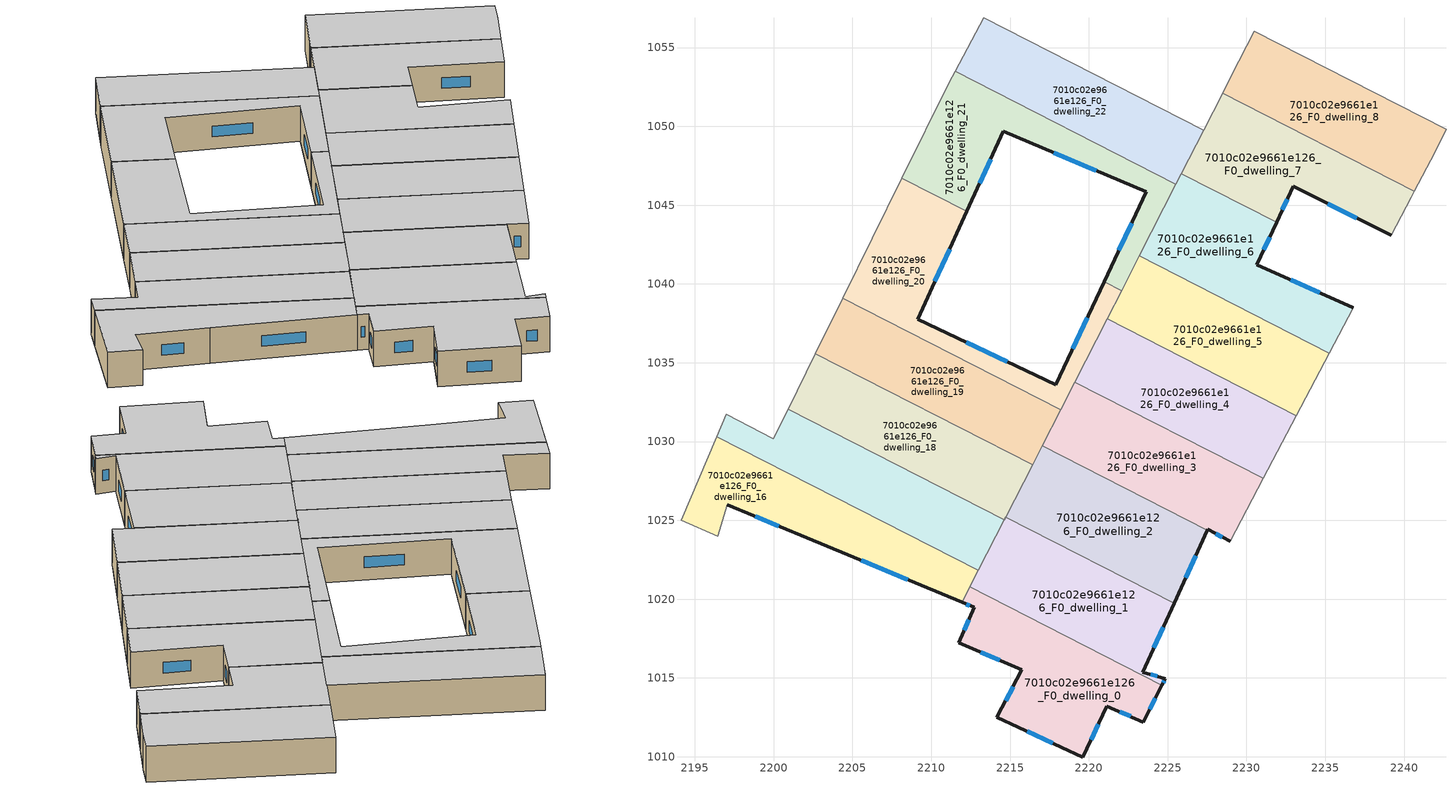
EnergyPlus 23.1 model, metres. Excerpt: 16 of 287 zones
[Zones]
7010c02e9661e126_F0_dwelling_0
 floor ground (EU_floor_Construction): 2224.64,1014.54 2223.46,1012.21 2221.14,1013.21 2219.62,1009.96 2214.18,1012.5 2215.76,1015.51 2211.73,1017.24 2212.72,1019.47 2211.96,1019.79 2212.46,1020.77 z0
 wall outside (EU_wall_Construction): 2211.96,1019.79 2212.72,1019.47 2211.73,1017.24 2215.76,1015.51 2214.18,1012.5 2219.62,1009.96 2221.14,1013.21 2223.46,1012.21 2224.64,1014.54 z0:3
 wall to 7010c02e9661e126_F0_dwelling_1 (EU_wall_Construction): 2224.64,1014.54 2212.46,1020.77 z0:3
 wall to 7010c02e9661e126_F0_dwelling_16 (EU_wall_Construction): 2212.46,1020.77 2211.96,1019.79 z0:3
 window (EU_Window_Construction): 2216.09,1011.6 2217.71,1010.85 / 2215.2,1014.46 2214.73,1013.55 / 2213.14,1016.63 2214.35,1016.12 / 2212.38,1018.69 2212.08,1018.02 / 2212.23,1019.68 2212.46,1019.59 / 2223.88,1013.02 2224.23,1013.72 / 2221.95,1012.85 2222.65,1012.56 / 2220.15,1011.09 2220.61,1012.07 z1.05:1.95
 ceiling to 7010c02e9661e126_F1_dwelling_0 (EU_floor_Construction): 2223.46,1012.21 2224.64,1014.54 2212.46,1020.77 2211.96,1019.79 2212.72,1019.47 2211.73,1017.24 2215.76,1015.51 2214.18,1012.5 2219.62,1009.96 2221.14,1013.21 z3
7010c02e9661e126_F0_dwelling_1
 floor ground (EU_floor_Construction): 2225.41,1019.73 2223.43,1015.38 2224.84,1014.96 2224.64,1014.54 2212.46,1020.77 2214.72,1025.2 z0
 wall outside (EU_wall_Construction): 2224.64,1014.54 2224.84,1014.96 2223.43,1015.38 2225.41,1019.73 z0:3
 wall to 7010c02e9661e126_F0_dwelling_2 (EU_wall_Construction): 2225.41,1019.73 2214.72,1025.2 z0:3
 wall to 7010c02e9661e126_F0_dwelling_17 (EU_wall_Construction): 2214.64,1025.04 2212.99,1021.82 z0:3
 wall to 7010c02e9661e126_F0_dwelling_16 (EU_wall_Construction): 2212.99,1021.82 2212.46,1020.77 z0:3
 wall to 7010c02e9661e126_F0_dwelling_18 (EU_wall_Construction): 2214.72,1025.2 2214.64,1025.04 z0:3
 window (EU_Window_Construction): 2224.12,1016.9 2224.71,1018.2 / 2224.35,1015.1 2223.92,1015.23 / 2224.71,1014.69 2224.77,1014.81 z1.05:1.95
 ceiling to 7010c02e9661e126_F1_dwelling_1 (EU_floor_Construction): 2224.84,1014.96 2223.43,1015.38 2225.41,1019.73 2214.72,1025.2 2212.46,1020.77 2224.64,1014.54 z3
7010c02e9661e126_F0_dwelling_16
 floor ground (EU_floor_Construction): 2212.99,1021.82 2211.96,1019.79 2202.09,1023.89 2197.07,1026 2196.45,1024 2194.12,1025.01 2196.39,1030.32 z0
 wall outside (EU_wall_Construction): 2197.07,1026 2202.09,1023.89 2211.96,1019.79 z0:3
 wall adiabatic (EU_wall_Construction): 2196.39,1030.32 2194.12,1025.01 2196.45,1024 2197.07,1026 z0:3
 wall to 7010c02e9661e126_F0_dwelling_17 (EU_wall_Construction): 2212.99,1021.82 2196.39,1030.32 z0:3
 window (EU_Window_Construction): 2205.55,1022.46 2208.5,1021.23 / 2198.84,1025.26 2200.33,1024.63 z1.05:1.95
 ceiling to 7010c02e9661e126_F1_dwelling_16 (EU_floor_Construction): 2211.96,1019.79 2212.99,1021.82 2196.39,1030.32 2194.12,1025.01 2196.45,1024 2197.07,1026 2202.09,1023.89 z3
7010c02e9661e126_F0_dwelling_17
 floor ground (EU_floor_Construction): 2214.64,1025.04 2212.99,1021.82 2196.39,1030.32 2196.99,1031.75 2199.98,1030.17 2200.92,1032.06 z0
 wall adiabatic (EU_wall_Construction): 2200.92,1032.06 2199.98,1030.17 2196.99,1031.75 2196.39,1030.32 z0:3
 wall to 7010c02e9661e126_F0_dwelling_18 (EU_wall_Construction): 2214.64,1025.04 2200.92,1032.06 z0:3
 ceiling to 7010c02e9661e126_F1_dwelling_17 (EU_floor_Construction): 2212.99,1021.82 2214.64,1025.04 2200.92,1032.06 2199.98,1030.17 2196.99,1031.75 2196.39,1030.32 z3
7010c02e9661e126_F0_dwelling_18
 floor ground (EU_floor_Construction): 2216.43,1028.54 2214.64,1025.04 2200.92,1032.06 2202.66,1035.58 z0
 wall to 7010c02e9661e126_F0_dwelling_19 (EU_wall_Construction): 2216.43,1028.54 2202.66,1035.58 z0:3
 wall adiabatic (EU_wall_Construction): 2202.66,1035.58 2200.92,1032.06 z0:3
 wall to 7010c02e9661e126_F0_dwelling_2 (EU_wall_Construction): 2214.72,1025.2 2216.43,1028.54 z0:3
 ceiling to 7010c02e9661e126_F1_dwelling_18 (EU_floor_Construction): 2214.64,1025.04 2216.43,1028.54 2202.66,1035.58 2200.92,1032.06 z3
7010c02e9661e126_F0_dwelling_19
 floor ground (EU_floor_Construction): 2218.21,1032.02 2216.43,1028.54 2202.66,1035.58 2204.39,1039.09 z0
 wall to 7010c02e9661e126_F0_dwelling_20 (EU_wall_Construction): 2218.21,1032.02 2204.39,1039.09 z0:3
 wall adiabatic (EU_wall_Construction): 2204.39,1039.09 2202.66,1035.58 z0:3
 wall to 7010c02e9661e126_F0_dwelling_3 (EU_wall_Construction): 2217.05,1029.74 2218.21,1032.02 z0:3
 wall to 7010c02e9661e126_F0_dwelling_2 (EU_wall_Construction): 2216.43,1028.53 2217.05,1029.74 z0:3
 ceiling to 7010c02e9661e126_F1_dwelling_19 (EU_floor_Construction): 2216.43,1028.54 2218.21,1032.02 2204.39,1039.09 2202.66,1035.58 z3
7010c02e9661e126_F0_dwelling_2
 floor ground (EU_floor_Construction): 2227.53,1024.38 2225.41,1019.73 2214.72,1025.2 2217.05,1029.74 z0
 wall outside (EU_wall_Construction): 2225.41,1019.73 2227.53,1024.38 z0:3
 wall to 7010c02e9661e126_F0_dwelling_3 (EU_wall_Construction): 2227.53,1024.38 2217.05,1029.74 z0:3
 window (EU_Window_Construction): 2226.15,1021.36 2226.78,1022.75 z1.05:1.95
 ceiling to 7010c02e9661e126_F1_dwelling_2 (EU_floor_Construction): 2225.41,1019.73 2227.53,1024.38 2217.05,1029.74 2214.72,1025.2 z3
7010c02e9661e126_F0_dwelling_20
 floor ground (EU_floor_Construction): 2220.97,1040.14 2222.08,1039.58 2218.21,1032.02 2204.39,1039.09 2208.15,1046.71 2212.27,1044.6 2209.15,1037.76 2217.9,1033.61 z0
 wall outside (EU_wall_Construction): 2220.97,1040.14 2217.9,1033.61 2209.15,1037.76 2212.27,1044.6 z0:3
 wall to 7010c02e9661e126_F0_dwelling_21 (EU_wall_Construction): 2212.27,1044.6 2208.15,1046.71 / 2222.08,1039.58 2220.97,1040.14 z0:3
 wall adiabatic (EU_wall_Construction): 2208.15,1046.71 2204.39,1039.09 z0:3
 wall to 7010c02e9661e126_F0_dwelling_4 (EU_wall_Construction): 2219.11,1033.78 2221.16,1037.79 z0:3
 wall to 7010c02e9661e126_F0_dwelling_3 (EU_wall_Construction): 2218.21,1032.02 2219.11,1033.78 z0:3
 wall to 7010c02e9661e126_F0_dwelling_5 (EU_wall_Construction): 2221.16,1037.79 2222.08,1039.58 z0:3
 window (EU_Window_Construction): 2210.24,1040.16 2211.17,1042.2 / 2214.83,1035.07 2212.21,1036.31 / 2219.89,1037.86 2218.97,1035.9 z1.05:1.95
 ceiling to 7010c02e9661e126_F1_dwelling_20 (EU_floor_Construction): 2218.21,1032.02 2222.08,1039.58 2220.97,1040.14 2217.9,1033.61 2209.15,1037.76 2212.27,1044.6 2208.15,1046.71 2204.39,1039.09 z3
7010c02e9661e126_F0_dwelling_21
 floor ground (EU_floor_Construction): 2225.53,1046.32 2222.08,1039.58 2220.97,1040.14 2223.66,1045.84 2214.58,1049.68 2212.27,1044.6 2208.15,1046.71 2211.16,1052.8 2211.52,1053.49 z0
 wall outside (EU_wall_Construction): 2212.27,1044.6 2214.58,1049.68 2223.66,1045.84 2220.97,1040.14 z0:3
 wall adiabatic (EU_wall_Construction): 2211.52,1053.49 2211.16,1052.8 2208.15,1046.71 z0:3
 wall to 7010c02e9661e126_F0_dwelling_22 (EU_wall_Construction): 2225.53,1046.32 2211.52,1053.49 z0:3
 wall to 7010c02e9661e126_F0_dwelling_6 (EU_wall_Construction): 2223.21,1041.78 2225.53,1046.32 z0:3
 wall to 7010c02e9661e126_F0_dwelling_5 (EU_wall_Construction): 2222.08,1039.58 2223.21,1041.78 z0:3
 window (EU_Window_Construction): 2217.77,1048.34 2220.47,1047.19 / 2213.08,1046.38 2213.77,1047.9 / 2222.71,1043.85 2221.91,1042.14 z1.05:1.95
 ceiling to 7010c02e9661e126_F1_dwelling_21 (EU_floor_Construction): 2222.08,1039.58 2225.53,1046.32 2211.52,1053.49 2211.16,1052.8 2208.15,1046.71 2212.27,1044.6 2214.58,1049.68 2223.66,1045.84 2220.97,1040.14 z3
7010c02e9661e126_F0_dwelling_22
 floor ground (EU_floor_Construction): 2227.29,1049.76 2225.53,1046.32 2211.52,1053.49 2213.32,1056.91 z0
 wall to 7010c02e9661e126_F0_dwelling_23 (EU_wall_Construction): 2227.29,1049.76 2213.32,1056.91 z0:3
 wall adiabatic (EU_wall_Construction): 2213.32,1056.91 2211.52,1053.49 z0:3
 wall to 7010c02e9661e126_F0_dwelling_7 (EU_wall_Construction): 2225.88,1047 2227.29,1049.76 z0:3
 wall to 7010c02e9661e126_F0_dwelling_6 (EU_wall_Construction): 2225.53,1046.32 2225.87,1047 z0:3
 ceiling to 7010c02e9661e126_F1_dwelling_22 (EU_floor_Construction): 2225.53,1046.32 2227.29,1049.76 2213.32,1056.91 2211.52,1053.49 z3
7010c02e9661e126_F0_dwelling_3
 floor ground (EU_floor_Construction): 2231.07,1027.66 2228.96,1023.66 2227.55,1024.42 2227.53,1024.38 2217.05,1029.74 2219.11,1033.78 z0
 wall outside (EU_wall_Construction): 2227.53,1024.38 2227.55,1024.42 2228.96,1023.66 z0:3
 wall to 7010c02e9661e126_F0_dwelling_4 (EU_wall_Construction): 2231.07,1027.66 2219.11,1033.78 z0:3
 wall adiabatic (EU_wall_Construction): 2228.96,1023.66 2231.07,1027.66 z0:3
 window (EU_Window_Construction): 2228.04,1024.16 2228.47,1023.93 z1.05:1.95
 ceiling to 7010c02e9661e126_F1_dwelling_3 (EU_floor_Construction): 2228.96,1023.66 2231.07,1027.66 2219.11,1033.78 2217.05,1029.74 2227.53,1024.38 2227.55,1024.42 z3
7010c02e9661e126_F0_dwelling_4
 floor ground (EU_floor_Construction): 2233.17,1031.64 2231.07,1027.66 2219.11,1033.78 2221.16,1037.79 z0
 wall to 7010c02e9661e126_F0_dwelling_5 (EU_wall_Construction): 2233.17,1031.64 2221.16,1037.79 z0:3
 wall adiabatic (EU_wall_Construction): 2231.07,1027.66 2233.17,1031.64 z0:3
 ceiling to 7010c02e9661e126_F1_dwelling_4 (EU_floor_Construction): 2231.07,1027.66 2233.17,1031.64 2221.16,1037.79 2219.11,1033.78 z3
7010c02e9661e126_F0_dwelling_5
 floor ground (EU_floor_Construction): 2235.27,1035.61 2233.17,1031.64 2221.16,1037.79 2223.21,1041.78 z0
 wall to 7010c02e9661e126_F0_dwelling_6 (EU_wall_Construction): 2235.27,1035.61 2223.21,1041.78 z0:3
 wall adiabatic (EU_wall_Construction): 2233.17,1031.64 2235.27,1035.61 z0:3
 ceiling to 7010c02e9661e126_F1_dwelling_5 (EU_floor_Construction): 2233.17,1031.64 2235.27,1035.61 2223.21,1041.78 2221.16,1037.79 z3
7010c02e9661e126_F0_dwelling_6
 floor ground (EU_floor_Construction): 2231.91,1043.91 2230.67,1041.22 2236.78,1038.48 2235.27,1035.61 2223.21,1041.78 2225.88,1047 z0
 wall outside (EU_wall_Construction): 2236.78,1038.48 2230.67,1041.22 2231.91,1043.91 z0:3
 wall to 7010c02e9661e126_F0_dwelling_7 (EU_wall_Construction): 2231.91,1043.91 2225.88,1047 z0:3
 wall adiabatic (EU_wall_Construction): 2235.27,1035.61 2236.78,1038.48 z0:3
 window (EU_Window_Construction): 2231.1,1042.17 2231.47,1042.97 / 2234.64,1039.44 2232.81,1040.26 z1.05:1.95
 ceiling to 7010c02e9661e126_F1_dwelling_6 (EU_floor_Construction): 2235.27,1035.61 2236.78,1038.48 2230.67,1041.22 2231.91,1043.91 2225.88,1047 2223.21,1041.78 z3
7010c02e9661e126_F0_dwelling_7
 floor ground (EU_floor_Construction): 2240.66,1045.87 2240.47,1045.51 2239.19,1043.08 2232.96,1046.18 2231.91,1043.91 2225.88,1047 2228.49,1052.1 z0
 wall outside (EU_wall_Construction): 2231.91,1043.91 2232.96,1046.18 2239.19,1043.08 z0:3
 wall to 7010c02e9661e126_F0_dwelling_8 (EU_wall_Construction): 2240.66,1045.87 2228.49,1052.1 z0:3
 wall adiabatic (EU_wall_Construction): 2239.19,1043.08 2240.47,1045.51 2240.66,1045.87 z0:3
 wall to 7010c02e9661e126_F0_dwelling_23 (EU_wall_Construction): 2228.49,1052.1 2227.29,1049.76 z0:3
 window (EU_Window_Construction): 2232.28,1044.71 2232.6,1045.39 / 2235.15,1045.1 2237.01,1044.17 z1.05:1.95
 ceiling to 7010c02e9661e126_F1_dwelling_7 (EU_floor_Construction): 2239.19,1043.08 2240.47,1045.51 2240.66,1045.87 2228.49,1052.1 2225.88,1047 2231.91,1043.91 2232.96,1046.18 z3
7010c02e9661e126_F0_dwelling_8
 floor ground (EU_floor_Construction): 2242.66,1049.83 2241.94,1048.32 2240.66,1045.87 2228.49,1052.1 2230.51,1056.05 z0
 wall to 7010c02e9661e126_F0_dwelling_9 (EU_wall_Construction): 2242.66,1049.83 2230.51,1056.05 z0:3
 wall adiabatic (EU_wall_Construction): 2240.66,1045.87 2241.94,1048.32 2242.66,1049.83 z0:3
 wall to 7010c02e9661e126_F0_dwelling_23 (EU_wall_Construction): 2229.05,1053.21 2228.49,1052.1 z0:3
 wall to 7010c02e9661e126_F0_dwelling_24 (EU_wall_Construction): 2230.51,1056.05 2229.05,1053.21 z0:3
 ceiling to 7010c02e9661e126_F1_dwelling_8 (EU_floor_Construction): 2240.66,1045.87 2241.94,1048.32 2242.66,1049.83 2230.51,1056.05 2228.49,1052.1 z3
[Building]
EU S2 Campaign: North Axis=0; Terrain=City; Solar Distribution=FullExterior
[Site:Location]
Bologna: Latitude=44.5; Longitude=11.25; Time Zone=1; Elevation=37
[SizingPeriod:WeatherFileDays]
AnnualSizingPeriod: Begin Month=1; Begin Day of Month=1; End Month=12; End Day of Month=31; Day of Week for Start Day=Monday; Use Weather File Daylight Saving Period=No; Use Weather File Rain and Snow Indicators=No
[MATERIAL]
EU_InternalMass_Material: Roughness=MediumRough; Thickness=0.1; Conductivity=1; Density=1800; Specific Heat=900; Thermal Absorptance=0.9; Solar Absorptance=0.7; Visible Absorptance=0.7
[MATERIAL:NOMASS] Roughness=MediumRough; Thermal Absorptance=0.9; Solar Absorptance=0.7; Visible Absorptance=0.7
Name | Thermal Resistance
EU_wall_NoMass | 0.890213
EU_floor_NoMass | 0.79516
[WINDOWMATERIAL:SIMPLEGLAZINGSYSTEM]
EU_Window_SimpleGlazing: UFactor=4.49146; Solar Heat Gain Coefficient=0.85; Visible Transmittance=0.85
[CONSTRUCTION]
EU_wall_Construction: EU_wall_NoMass
EU_floor_Construction: EU_floor_NoMass
EU_Window_Construction: EU_Window_SimpleGlazing
EU_InternalMass_Construction: EU_InternalMass_Material
[ZONE] Type=1; Multiplier=1; Ceiling Height=autocalculate; Floor Area=autocalculate; Part of Total Floor Area=Yes
Name | Volume
7010c02e9661e126_F0_dwelling_0 | 182.041
7010c02e9661e126_F0_dwelling_1 | 182.045
7010c02e9661e126_F0_dwelling_16 | 182.046
7010c02e9661e126_F0_dwelling_17 | 182.043
7010c02e9661e126_F0_dwelling_18 | 182.068
7010c02e9661e126_F0_dwelling_19 | 182.015
7010c02e9661e126_F0_dwelling_2 | 182.03
7010c02e9661e126_F0_dwelling_20 | 182.049
7010c02e9661e126_F0_dwelling_21 | 182.033
7010c02e9661e126_F0_dwelling_22 | 182.057
7010c02e9661e126_F0_dwelling_3 | 182.076
7010c02e9661e126_F0_dwelling_4 | 182.01
7010c02e9661e126_F0_dwelling_5 | 182.0625
7010c02e9661e126_F0_dwelling_6 | 182.038
7010c02e9661e126_F0_dwelling_7 | 182.063
7010c02e9661e126_F0_dwelling_8 | 182.021
[INTERNALMASS] Construction=EU_InternalMass_Construction
Name | Zone or ZoneList | Surface Area
7010c02e9661e126_F0_dwelling_0_EU_InternalMass | 7010c02e9661e126_F0_dwelling_0 | 60.6796
7010c02e9661e126_F0_dwelling_1_EU_InternalMass | 7010c02e9661e126_F0_dwelling_1 | 60.6819
7010c02e9661e126_F0_dwelling_2_EU_InternalMass | 7010c02e9661e126_F0_dwelling_2 | 60.6768
7010c02e9661e126_F0_dwelling_3_EU_InternalMass | 7010c02e9661e126_F0_dwelling_3 | 60.6917
7010c02e9661e126_F0_dwelling_4_EU_InternalMass | 7010c02e9661e126_F0_dwelling_4 | 60.6703
7010c02e9661e126_F0_dwelling_5_EU_InternalMass | 7010c02e9661e126_F0_dwelling_5 | 60.6874
7010c02e9661e126_F0_dwelling_6_EU_InternalMass | 7010c02e9661e126_F0_dwelling_6 | 60.6793
7010c02e9661e126_F0_dwelling_7_EU_InternalMass | 7010c02e9661e126_F0_dwelling_7 | 60.6875
7010c02e9661e126_F0_dwelling_8_EU_InternalMass | 7010c02e9661e126_F0_dwelling_8 | 60.6738
7010c02e9661e126_F0_dwelling_16_EU_InternalMass | 7010c02e9661e126_F0_dwelling_16 | 60.6821
7010c02e9661e126_F0_dwelling_17_EU_InternalMass | 7010c02e9661e126_F0_dwelling_17 | 60.6814
7010c02e9661e126_F0_dwelling_18_EU_InternalMass | 7010c02e9661e126_F0_dwelling_18 | 60.6892
7010c02e9661e126_F0_dwelling_19_EU_InternalMass | 7010c02e9661e126_F0_dwelling_19 | 60.6716
7010c02e9661e126_F0_dwelling_20_EU_InternalMass | 7010c02e9661e126_F0_dwelling_20 | 60.6828
7010c02e9661e126_F0_dwelling_21_EU_InternalMass | 7010c02e9661e126_F0_dwelling_21 | 60.6772
7010c02e9661e126_F0_dwelling_22_EU_InternalMass | 7010c02e9661e126_F0_dwelling_22 | 60.6853
[OTHEREQUIPMENT] Fuel Type=Electricity; Design Level Calculation Method=Watts/Area; Power per Zone Floor Area=1; Fraction Latent=0; Fraction Radiant=0; Fraction Lost=0; Carbon Dioxide Generation Rate=0; EndUse Subcategory=EU_Step8_InternalGains
Name | Zone or ZoneList or Space or SpaceList | Schedule
EU_Step8_InternalGain_7010c02e9661e126_F0_dwelling_0_f000 | 7010c02e9661e126_F0_dwelling_0 | EU_Step8_GainSchedule_7010c02e9661e126_F0_dwelling_0_f000
EU_Step8_InternalGain_7010c02e9661e126_F0_dwelling_1_f000 | 7010c02e9661e126_F0_dwelling_1 | EU_Step8_GainSchedule_7010c02e9661e126_F0_dwelling_1_f000
EU_Step8_InternalGain_7010c02e9661e126_F0_dwelling_2_f000 | 7010c02e9661e126_F0_dwelling_2 | EU_Step8_GainSchedule_7010c02e9661e126_F0_dwelling_2_f000
EU_Step8_InternalGain_7010c02e9661e126_F0_dwelling_3_f000 | 7010c02e9661e126_F0_dwelling_3 | EU_Step8_GainSchedule_7010c02e9661e126_F0_dwelling_3_f000
EU_Step8_InternalGain_7010c02e9661e126_F0_dwelling_4_f000 | 7010c02e9661e126_F0_dwelling_4 | EU_Step8_GainSchedule_7010c02e9661e126_F0_dwelling_4_f000
EU_Step8_InternalGain_7010c02e9661e126_F0_dwelling_5_f000 | 7010c02e9661e126_F0_dwelling_5 | EU_Step8_GainSchedule_7010c02e9661e126_F0_dwelling_5_f000
EU_Step8_InternalGain_7010c02e9661e126_F0_dwelling_6_f000 | 7010c02e9661e126_F0_dwelling_6 | EU_Step8_GainSchedule_7010c02e9661e126_F0_dwelling_6_f000
EU_Step8_InternalGain_7010c02e9661e126_F0_dwelling_7_f000 | 7010c02e9661e126_F0_dwelling_7 | EU_Step8_GainSchedule_7010c02e9661e126_F0_dwelling_7_f000
EU_Step8_InternalGain_7010c02e9661e126_F0_dwelling_8_f000 | 7010c02e9661e126_F0_dwelling_8 | EU_Step8_GainSchedule_7010c02e9661e126_F0_dwelling_8_f000
EU_Step8_InternalGain_7010c02e9661e126_F0_dwelling_16_f000 | 7010c02e9661e126_F0_dwelling_16 | EU_Step8_GainSchedule_7010c02e9661e126_F0_dwelling_16_f000
EU_Step8_InternalGain_7010c02e9661e126_F0_dwelling_17_f000 | 7010c02e9661e126_F0_dwelling_17 | EU_Step8_GainSchedule_7010c02e9661e126_F0_dwelling_17_f000
EU_Step8_InternalGain_7010c02e9661e126_F0_dwelling_18_f000 | 7010c02e9661e126_F0_dwelling_18 | EU_Step8_GainSchedule_7010c02e9661e126_F0_dwelling_18_f000
EU_Step8_InternalGain_7010c02e9661e126_F0_dwelling_19_f000 | 7010c02e9661e126_F0_dwelling_19 | EU_Step8_GainSchedule_7010c02e9661e126_F0_dwelling_19_f000
EU_Step8_InternalGain_7010c02e9661e126_F0_dwelling_20_f000 | 7010c02e9661e126_F0_dwelling_20 | EU_Step8_GainSchedule_7010c02e9661e126_F0_dwelling_20_f000
EU_Step8_InternalGain_7010c02e9661e126_F0_dwelling_21_f000 | 7010c02e9661e126_F0_dwelling_21 | EU_Step8_GainSchedule_7010c02e9661e126_F0_dwelling_21_f000
EU_Step8_InternalGain_7010c02e9661e126_F0_dwelling_22_f000 | 7010c02e9661e126_F0_dwelling_22 | EU_Step8_GainSchedule_7010c02e9661e126_F0_dwelling_22_f000
[ZONEVENTILATION:DESIGNFLOWRATE] Schedule=EU_AlwaysOn; Design Flow Rate Calculation Method=AirChanges/Hour; Air Changes per Hour=0.718634; Ventilation Type=Natural; Fan Pressure Rise=0; Fan Total Efficiency=1; Constant Term Coefficient=1; Temperature Term Coefficient=0; Velocity Term Coefficient=0; Velocity Squared Term Coefficient=0; Minimum Indoor Temperature=-100; Maximum Indoor Temperature=100; Delta Temperature=-100; Minimum Outdoor Temperature=-100; Maximum Outdoor Temperature=100; Maximum Wind Speed=40
Name | Zone or ZoneList or Space or SpaceList
EU_ConstantAir_7010c02e9661e126_F0_dwelling_0 | 7010c02e9661e126_F0_dwelling_0
EU_ConstantAir_7010c02e9661e126_F0_dwelling_1 | 7010c02e9661e126_F0_dwelling_1
EU_ConstantAir_7010c02e9661e126_F0_dwelling_2 | 7010c02e9661e126_F0_dwelling_2
EU_ConstantAir_7010c02e9661e126_F0_dwelling_3 | 7010c02e9661e126_F0_dwelling_3
EU_ConstantAir_7010c02e9661e126_F0_dwelling_4 | 7010c02e9661e126_F0_dwelling_4
EU_ConstantAir_7010c02e9661e126_F0_dwelling_5 | 7010c02e9661e126_F0_dwelling_5
EU_ConstantAir_7010c02e9661e126_F0_dwelling_6 | 7010c02e9661e126_F0_dwelling_6
EU_ConstantAir_7010c02e9661e126_F0_dwelling_7 | 7010c02e9661e126_F0_dwelling_7
EU_ConstantAir_7010c02e9661e126_F0_dwelling_8 | 7010c02e9661e126_F0_dwelling_8
EU_ConstantAir_7010c02e9661e126_F0_dwelling_16 | 7010c02e9661e126_F0_dwelling_16
EU_ConstantAir_7010c02e9661e126_F0_dwelling_17 | 7010c02e9661e126_F0_dwelling_17
EU_ConstantAir_7010c02e9661e126_F0_dwelling_18 | 7010c02e9661e126_F0_dwelling_18
EU_ConstantAir_7010c02e9661e126_F0_dwelling_19 | 7010c02e9661e126_F0_dwelling_19
EU_ConstantAir_7010c02e9661e126_F0_dwelling_20 | 7010c02e9661e126_F0_dwelling_20
EU_ConstantAir_7010c02e9661e126_F0_dwelling_21 | 7010c02e9661e126_F0_dwelling_21
EU_ConstantAir_7010c02e9661e126_F0_dwelling_22 | 7010c02e9661e126_F0_dwelling_22
[HVACTEMPLATE:THERMOSTAT] Constant Heating Setpoint=20; Constant Cooling Setpoint=50
EU_HeatOnly_7010c02e9661e126_F0_dwelling_0; EU_HeatOnly_7010c02e9661e126_F0_dwelling_1; EU_HeatOnly_7010c02e9661e126_F0_dwelling_2; EU_HeatOnly_7010c02e9661e126_F0_dwelling_3; EU_HeatOnly_7010c02e9661e126_F0_dwelling_4; EU_HeatOnly_7010c02e9661e126_F0_dwelling_5; EU_HeatOnly_7010c02e9661e126_F0_dwelling_6; EU_HeatOnly_7010c02e9661e126_F0_dwelling_7; EU_HeatOnly_7010c02e9661e126_F0_dwelling_8; EU_HeatOnly_7010c02e9661e126_F0_dwelling_9; EU_HeatOnly_7010c02e9661e126_F0_dwelling_10; EU_HeatOnly_7010c02e9661e126_F0_dwelling_11; EU_HeatOnly_7010c02e9661e126_F0_dwelling_12; EU_HeatOnly_7010c02e9661e126_F0_dwelling_13; EU_HeatOnly_7010c02e9661e126_F0_dwelling_14; EU_HeatOnly_7010c02e9661e126_F0_dwelling_15; EU_HeatOnly_7010c02e9661e126_F0_dwelling_16; EU_HeatOnly_7010c02e9661e126_F0_dwelling_17; EU_HeatOnly_7010c02e9661e126_F0_dwelling_18; EU_HeatOnly_7010c02e9661e126_F0_dwelling_19; EU_HeatOnly_7010c02e9661e126_F0_dwelling_20; EU_HeatOnly_7010c02e9661e126_F0_dwelling_21; EU_HeatOnly_7010c02e9661e126_F0_dwelling_22; EU_HeatOnly_7010c02e9661e126_F0_dwelling_23; EU_HeatOnly_7010c02e9661e126_F0_dwelling_24; EU_HeatOnly_7010c02e9661e126_F0_dwelling_25; EU_HeatOnly_7010c02e9661e126_F0_dwelling_26; EU_HeatOnly_7010c02e9661e126_F0_dwelling_27; EU_HeatOnly_7010c02e9661e126_F0_dwelling_28; EU_HeatOnly_7010c02e9661e126_F0_dwelling_29; EU_HeatOnly_7010c02e9661e126_F0_dwelling_30; EU_HeatOnly_7010c02e9661e126_F0_dwelling_31; EU_HeatOnly_7010c02e9661e126_F1_dwelling_0; EU_HeatOnly_7010c02e9661e126_F1_dwelling_1; EU_HeatOnly_7010c02e9661e126_F1_dwelling_2; EU_HeatOnly_7010c02e9661e126_F1_dwelling_3; EU_HeatOnly_7010c02e9661e126_F1_dwelling_4; EU_HeatOnly_7010c02e9661e126_F1_dwelling_5; EU_HeatOnly_7010c02e9661e126_F1_dwelling_6; EU_HeatOnly_7010c02e9661e126_F1_dwelling_7; EU_HeatOnly_7010c02e9661e126_F1_dwelling_8; EU_HeatOnly_7010c02e9661e126_F1_dwelling_9; EU_HeatOnly_7010c02e9661e126_F1_dwelling_10; EU_HeatOnly_7010c02e9661e126_F1_dwelling_11; EU_HeatOnly_7010c02e9661e126_F1_dwelling_12; EU_HeatOnly_7010c02e9661e126_F1_dwelling_13; EU_HeatOnly_7010c02e9661e126_F1_dwelling_14; EU_HeatOnly_7010c02e9661e126_F1_dwelling_15; EU_HeatOnly_7010c02e9661e126_F1_dwelling_16; EU_HeatOnly_7010c02e9661e126_F1_dwelling_17; EU_HeatOnly_7010c02e9661e126_F1_dwelling_18; EU_HeatOnly_7010c02e9661e126_F1_dwelling_19; EU_HeatOnly_7010c02e9661e126_F1_dwelling_20; EU_HeatOnly_7010c02e9661e126_F1_dwelling_21; EU_HeatOnly_7010c02e9661e126_F1_dwelling_22; EU_HeatOnly_7010c02e9661e126_F1_dwelling_23; EU_HeatOnly_7010c02e9661e126_F1_dwelling_24; EU_HeatOnly_7010c02e9661e126_F1_dwelling_25; EU_HeatOnly_7010c02e9661e126_F1_dwelling_26; EU_HeatOnly_7010c02e9661e126_F1_dwelling_27; EU_HeatOnly_7010c02e9661e126_F1_dwelling_28; EU_HeatOnly_7010c02e9661e126_F1_dwelling_29; EU_HeatOnly_7010c02e9661e126_F1_dwelling_30; EU_HeatOnly_7010c02e9661e126_F1_dwelling_31; EU_HeatOnly_7010c02e9661e126_F2_dwelling_0; EU_HeatOnly_7010c02e9661e126_F2_dwelling_1; EU_HeatOnly_7010c02e9661e126_F2_dwelling_2; EU_HeatOnly_7010c02e9661e126_F2_dwelling_3; EU_HeatOnly_7010c02e9661e126_F2_dwelling_4; EU_HeatOnly_7010c02e9661e126_F2_dwelling_5; EU_HeatOnly_7010c02e9661e126_F2_dwelling_6; EU_HeatOnly_7010c02e9661e126_F2_dwelling_7; EU_HeatOnly_7010c02e9661e126_F2_dwelling_8; EU_HeatOnly_7010c02e9661e126_F2_dwelling_9; EU_HeatOnly_7010c02e9661e126_F2_dwelling_10; EU_HeatOnly_7010c02e9661e126_F2_dwelling_11; EU_HeatOnly_7010c02e9661e126_F2_dwelling_12; EU_HeatOnly_7010c02e9661e126_F2_dwelling_13; EU_HeatOnly_7010c02e9661e126_F2_dwelling_14; EU_HeatOnly_7010c02e9661e126_F2_dwelling_15; EU_HeatOnly_7010c02e9661e126_F2_dwelling_16; EU_HeatOnly_7010c02e9661e126_F2_dwelling_17; EU_HeatOnly_7010c02e9661e126_F2_dwelling_18; EU_HeatOnly_7010c02e9661e126_F2_dwelling_19; EU_HeatOnly_7010c02e9661e126_F2_dwelling_20; EU_HeatOnly_7010c02e9661e126_F2_dwelling_21; EU_HeatOnly_7010c02e9661e126_F2_dwelling_22; EU_HeatOnly_7010c02e9661e126_F2_dwelling_23; EU_HeatOnly_7010c02e9661e126_F2_dwelling_24; EU_HeatOnly_7010c02e9661e126_F2_dwelling_25; EU_HeatOnly_7010c02e9661e126_F2_dwelling_26; EU_HeatOnly_7010c02e9661e126_F2_dwelling_27; EU_HeatOnly_7010c02e9661e126_F2_dwelling_28; EU_HeatOnly_7010c02e9661e126_F2_dwelling_29; EU_HeatOnly_7010c02e9661e126_F2_dwelling_30; EU_HeatOnly_7010c02e9661e126_F2_dwelling_31; EU_HeatOnly_7010c02e9661e126_F3_dwelling_0; EU_HeatOnly_7010c02e9661e126_F3_dwelling_1; EU_HeatOnly_7010c02e9661e126_F3_dwelling_2; EU_HeatOnly_7010c02e9661e126_F3_dwelling_3; EU_HeatOnly_7010c02e9661e126_F3_dwelling_4; EU_HeatOnly_7010c02e9661e126_F3_dwelling_5; EU_HeatOnly_7010c02e9661e126_F3_dwelling_6; EU_HeatOnly_7010c02e9661e126_F3_dwelling_7; EU_HeatOnly_7010c02e9661e126_F3_dwelling_8; EU_HeatOnly_7010c02e9661e126_F3_dwelling_9; EU_HeatOnly_7010c02e9661e126_F3_dwelling_10; EU_HeatOnly_7010c02e9661e126_F3_dwelling_11; EU_HeatOnly_7010c02e9661e126_F3_dwelling_12; EU_HeatOnly_7010c02e9661e126_F3_dwelling_13; EU_HeatOnly_7010c02e9661e126_F3_dwelling_14; EU_HeatOnly_7010c02e9661e126_F3_dwelling_15; EU_HeatOnly_7010c02e9661e126_F3_dwelling_16; EU_HeatOnly_7010c02e9661e126_F3_dwelling_17; EU_HeatOnly_7010c02e9661e126_F3_dwelling_18; EU_HeatOnly_7010c02e9661e126_F3_dwelling_19; EU_HeatOnly_7010c02e9661e126_F3_dwelling_20; EU_HeatOnly_7010c02e9661e126_F3_dwelling_21; EU_HeatOnly_7010c02e9661e126_F3_dwelling_22; EU_HeatOnly_7010c02e9661e126_F3_dwelling_23; EU_HeatOnly_7010c02e9661e126_F3_dwelling_24; EU_HeatOnly_7010c02e9661e126_F3_dwelling_25; EU_HeatOnly_7010c02e9661e126_F3_dwelling_26; EU_HeatOnly_7010c02e9661e126_F3_dwelling_27; EU_HeatOnly_7010c02e9661e126_F3_dwelling_28; EU_HeatOnly_7010c02e9661e126_F3_dwelling_29; EU_HeatOnly_7010c02e9661e126_F3_dwelling_30; EU_HeatOnly_7010c02e9661e126_F3_dwelling_31; EU_HeatOnly_7010c02e9661e126_F4_dwelling_0; EU_HeatOnly_7010c02e9661e126_F4_dwelling_1; EU_HeatOnly_7010c02e9661e126_F4_dwelling_2; EU_HeatOnly_7010c02e9661e126_F4_dwelling_3; EU_HeatOnly_7010c02e9661e126_F4_dwelling_4; EU_HeatOnly_7010c02e9661e126_F4_dwelling_5; EU_HeatOnly_7010c02e9661e126_F4_dwelling_6; EU_HeatOnly_7010c02e9661e126_F4_dwelling_7; EU_HeatOnly_7010c02e9661e126_F4_dwelling_8; EU_HeatOnly_7010c02e9661e126_F4_dwelling_9; EU_HeatOnly_7010c02e9661e126_F4_dwelling_10; EU_HeatOnly_7010c02e9661e126_F4_dwelling_11; EU_HeatOnly_7010c02e9661e126_F4_dwelling_12; EU_HeatOnly_7010c02e9661e126_F4_dwelling_13; EU_HeatOnly_7010c02e9661e126_F4_dwelling_14; EU_HeatOnly_7010c02e9661e126_F4_dwelling_15; EU_HeatOnly_7010c02e9661e126_F4_dwelling_16; EU_HeatOnly_7010c02e9661e126_F4_dwelling_17; EU_HeatOnly_7010c02e9661e126_F4_dwelling_18; EU_HeatOnly_7010c02e9661e126_F4_dwelling_19; EU_HeatOnly_7010c02e9661e126_F4_dwelling_20; EU_HeatOnly_7010c02e9661e126_F4_dwelling_21; EU_HeatOnly_7010c02e9661e126_F4_dwelling_22; EU_HeatOnly_7010c02e9661e126_F4_dwelling_23; EU_HeatOnly_7010c02e9661e126_F4_dwelling_24; EU_HeatOnly_7010c02e9661e126_F4_dwelling_25; EU_HeatOnly_7010c02e9661e126_F4_dwelling_26; EU_HeatOnly_7010c02e9661e126_F4_dwelling_27; EU_HeatOnly_7010c02e9661e126_F4_dwelling_28; EU_HeatOnly_7010c02e9661e126_F4_dwelling_29; EU_HeatOnly_7010c02e9661e126_F4_dwelling_30; EU_HeatOnly_7010c02e9661e126_F4_dwelling_31; EU_HeatOnly_7010c02e9661e126_F5_dwelling_0; EU_HeatOnly_7010c02e9661e126_F5_dwelling_1; EU_HeatOnly_7010c02e9661e126_F5_dwelling_2; EU_HeatOnly_7010c02e9661e126_F5_dwelling_3; EU_HeatOnly_7010c02e9661e126_F5_dwelling_4; EU_HeatOnly_7010c02e9661e126_F5_dwelling_5; EU_HeatOnly_7010c02e9661e126_F5_dwelling_6; EU_HeatOnly_7010c02e9661e126_F5_dwelling_7; EU_HeatOnly_7010c02e9661e126_F5_dwelling_8; EU_HeatOnly_7010c02e9661e126_F5_dwelling_9; EU_HeatOnly_7010c02e9661e126_F5_dwelling_10; EU_HeatOnly_7010c02e9661e126_F5_dwelling_11; EU_HeatOnly_7010c02e9661e126_F5_dwelling_12; EU_HeatOnly_7010c02e9661e126_F5_dwelling_13; EU_HeatOnly_7010c02e9661e126_F5_dwelling_14; EU_HeatOnly_7010c02e9661e126_F5_dwelling_15; EU_HeatOnly_7010c02e9661e126_F5_dwelling_16; EU_HeatOnly_7010c02e9661e126_F5_dwelling_17; EU_HeatOnly_7010c02e9661e126_F5_dwelling_18; EU_HeatOnly_7010c02e9661e126_F5_dwelling_19; EU_HeatOnly_7010c02e9661e126_F5_dwelling_20; EU_HeatOnly_7010c02e9661e126_F5_dwelling_21; EU_HeatOnly_7010c02e9661e126_F5_dwelling_22; EU_HeatOnly_7010c02e9661e126_F5_dwelling_23; EU_HeatOnly_7010c02e9661e126_F5_dwelling_24; EU_HeatOnly_7010c02e9661e126_F5_dwelling_25; EU_HeatOnly_7010c02e9661e126_F5_dwelling_26; EU_HeatOnly_7010c02e9661e126_F5_dwelling_27; EU_HeatOnly_7010c02e9661e126_F5_dwelling_28; EU_HeatOnly_7010c02e9661e126_F5_dwelling_29; EU_HeatOnly_7010c02e9661e126_F5_dwelling_30; EU_HeatOnly_7010c02e9661e126_F5_dwelling_31; EU_HeatOnly_7010c02e9661e126_F6_dwelling_0; EU_HeatOnly_7010c02e9661e126_F6_dwelling_1; EU_HeatOnly_7010c02e9661e126_F6_dwelling_2; EU_HeatOnly_7010c02e9661e126_F6_dwelling_3; EU_HeatOnly_7010c02e9661e126_F6_dwelling_4; EU_HeatOnly_7010c02e9661e126_F6_dwelling_5; EU_HeatOnly_7010c02e9661e126_F6_dwelling_6; EU_HeatOnly_7010c02e9661e126_F6_dwelling_7; EU_HeatOnly_7010c02e9661e126_F6_dwelling_8; EU_HeatOnly_7010c02e9661e126_F6_dwelling_9; EU_HeatOnly_7010c02e9661e126_F6_dwelling_10; EU_HeatOnly_7010c02e9661e126_F6_dwelling_11; EU_HeatOnly_7010c02e9661e126_F6_dwelling_12; EU_HeatOnly_7010c02e9661e126_F6_dwelling_13; EU_HeatOnly_7010c02e9661e126_F6_dwelling_14; EU_HeatOnly_7010c02e9661e126_F6_dwelling_15; EU_HeatOnly_7010c02e9661e126_F6_dwelling_16; EU_HeatOnly_7010c02e9661e126_F6_dwelling_17; EU_HeatOnly_7010c02e9661e126_F6_dwelling_18; EU_HeatOnly_7010c02e9661e126_F6_dwelling_19; EU_HeatOnly_7010c02e9661e126_F6_dwelling_20; EU_HeatOnly_7010c02e9661e126_F6_dwelling_21; EU_HeatOnly_7010c02e9661e126_F6_dwelling_22; EU_HeatOnly_7010c02e9661e126_F6_dwelling_23; EU_HeatOnly_7010c02e9661e126_F6_dwelling_24; EU_HeatOnly_7010c02e9661e126_F6_dwelling_25; EU_HeatOnly_7010c02e9661e126_F6_dwelling_26; EU_HeatOnly_7010c02e9661e126_F6_dwelling_27; EU_HeatOnly_7010c02e9661e126_F6_dwelling_28; EU_HeatOnly_7010c02e9661e126_F6_dwelling_29; EU_HeatOnly_7010c02e9661e126_F6_dwelling_30; EU_HeatOnly_7010c02e9661e126_F6_dwelling_31; EU_HeatOnly_7010c02e9661e126_F7_dwelling_0; EU_HeatOnly_7010c02e9661e126_F7_dwelling_1; EU_HeatOnly_7010c02e9661e126_F7_dwelling_2; EU_HeatOnly_7010c02e9661e126_F7_dwelling_3; EU_HeatOnly_7010c02e9661e126_F7_dwelling_4; EU_HeatOnly_7010c02e9661e126_F7_dwelling_5; EU_HeatOnly_7010c02e9661e126_F7_dwelling_6; EU_HeatOnly_7010c02e9661e126_F7_dwelling_7; EU_HeatOnly_7010c02e9661e126_F7_dwelling_8; EU_HeatOnly_7010c02e9661e126_F7_dwelling_9; EU_HeatOnly_7010c02e9661e126_F7_dwelling_10; EU_HeatOnly_7010c02e9661e126_F7_dwelling_11; EU_HeatOnly_7010c02e9661e126_F7_dwelling_12; EU_HeatOnly_7010c02e9661e126_F7_dwelling_13; EU_HeatOnly_7010c02e9661e126_F7_dwelling_14; EU_HeatOnly_7010c02e9661e126_F7_dwelling_15; EU_HeatOnly_7010c02e9661e126_F7_dwelling_16; EU_HeatOnly_7010c02e9661e126_F7_dwelling_17; EU_HeatOnly_7010c02e9661e126_F7_dwelling_18; EU_HeatOnly_7010c02e9661e126_F7_dwelling_19; EU_HeatOnly_7010c02e9661e126_F7_dwelling_20; EU_HeatOnly_7010c02e9661e126_F7_dwelling_21; EU_HeatOnly_7010c02e9661e126_F7_dwelling_22; EU_HeatOnly_7010c02e9661e126_F7_dwelling_23; EU_HeatOnly_7010c02e9661e126_F7_dwelling_24; EU_HeatOnly_7010c02e9661e126_F7_dwelling_25; EU_HeatOnly_7010c02e9661e126_F7_dwelling_26; EU_HeatOnly_7010c02e9661e126_F7_dwelling_27; EU_HeatOnly_7010c02e9661e126_F7_dwelling_28; EU_HeatOnly_7010c02e9661e126_F7_dwelling_29; EU_HeatOnly_7010c02e9661e126_F7_dwelling_30; EU_HeatOnly_7010c02e9661e126_F7_dwelling_31; EU_HeatOnly_7010c02e9661e126_F8_dwelling_0; EU_HeatOnly_7010c02e9661e126_F8_dwelling_1; EU_HeatOnly_7010c02e9661e126_F8_dwelling_2; EU_HeatOnly_7010c02e9661e126_F8_dwelling_3; EU_HeatOnly_7010c02e9661e126_F8_dwelling_4; EU_HeatOnly_7010c02e9661e126_F8_dwelling_5; EU_HeatOnly_7010c02e9661e126_F8_dwelling_6; EU_HeatOnly_7010c02e9661e126_F8_dwelling_7; EU_HeatOnly_7010c02e9661e126_F8_dwelling_8; EU_HeatOnly_7010c02e9661e126_F8_dwelling_9; EU_HeatOnly_7010c02e9661e126_F8_dwelling_10; EU_HeatOnly_7010c02e9661e126_F8_dwelling_11; EU_HeatOnly_7010c02e9661e126_F8_dwelling_12; EU_HeatOnly_7010c02e9661e126_F8_dwelling_13; EU_HeatOnly_7010c02e9661e126_F8_dwelling_14; EU_HeatOnly_7010c02e9661e126_F8_dwelling_15; EU_HeatOnly_7010c02e9661e126_F8_dwelling_16; EU_HeatOnly_7010c02e9661e126_F8_dwelling_17; EU_HeatOnly_7010c02e9661e126_F8_dwelling_18; EU_HeatOnly_7010c02e9661e126_F8_dwelling_19; EU_HeatOnly_7010c02e9661e126_F8_dwelling_20; EU_HeatOnly_7010c02e9661e126_F8_dwelling_21; EU_HeatOnly_7010c02e9661e126_F8_dwelling_22; EU_HeatOnly_7010c02e9661e126_F8_dwelling_23; EU_HeatOnly_7010c02e9661e126_F8_dwelling_24; EU_HeatOnly_7010c02e9661e126_F8_dwelling_25; EU_HeatOnly_7010c02e9661e126_F8_dwelling_26; EU_HeatOnly_7010c02e9661e126_F8_dwelling_27; EU_HeatOnly_7010c02e9661e126_F8_dwelling_28; EU_HeatOnly_7010c02e9661e126_F8_dwelling_29; EU_HeatOnly_7010c02e9661e126_F8_dwelling_30
[HVACTEMPLATE:ZONE:IDEALLOADSAIRSYSTEM] System Availability Schedule=EU_AlwaysOn; Maximum Heating Supply Air Temperature=50; Minimum Cooling Supply Air Temperature=13; Maximum Heating Supply Air Humidity Ratio=0.0156; Minimum Cooling Supply Air Humidity Ratio=0.0077; Heating Limit=NoLimit; Cooling Limit=NoLimit; Heating Availability Schedule=EU_AlwaysOn; Cooling Availability Schedule=EU_CoolingOff; Dehumidification Control Type=ConstantSensibleHeatRatio; Cooling Sensible Heat Ratio=0.7; Dehumidification Setpoint=60; Humidification Control Type=None; Humidification Setpoint=30; Outdoor Air Method=None; Outdoor Air Flow Rate per Person=0.00944; Outdoor Air Flow Rate per Zone Floor Area=0; Outdoor Air Flow Rate per Zone=0; Demand Controlled Ventilation Type=None; Outdoor Air Economizer Type=NoEconomizer; Heat Recovery Type=None; Sensible Heat Recovery Effectiveness=0.7; Latent Heat Recovery Effectiveness=0.65
Name | Template Thermostat
7010c02e9661e126_F0_dwelling_0 | EU_HeatOnly_7010c02e9661e126_F0_dwelling_0
7010c02e9661e126_F0_dwelling_1 | EU_HeatOnly_7010c02e9661e126_F0_dwelling_1
7010c02e9661e126_F0_dwelling_2 | EU_HeatOnly_7010c02e9661e126_F0_dwelling_2
7010c02e9661e126_F0_dwelling_3 | EU_HeatOnly_7010c02e9661e126_F0_dwelling_3
7010c02e9661e126_F0_dwelling_4 | EU_HeatOnly_7010c02e9661e126_F0_dwelling_4
7010c02e9661e126_F0_dwelling_5 | EU_HeatOnly_7010c02e9661e126_F0_dwelling_5
7010c02e9661e126_F0_dwelling_6 | EU_HeatOnly_7010c02e9661e126_F0_dwelling_6
7010c02e9661e126_F0_dwelling_7 | EU_HeatOnly_7010c02e9661e126_F0_dwelling_7
7010c02e9661e126_F0_dwelling_8 | EU_HeatOnly_7010c02e9661e126_F0_dwelling_8
7010c02e9661e126_F0_dwelling_16 | EU_HeatOnly_7010c02e9661e126_F0_dwelling_16
7010c02e9661e126_F0_dwelling_17 | EU_HeatOnly_7010c02e9661e126_F0_dwelling_17
7010c02e9661e126_F0_dwelling_18 | EU_HeatOnly_7010c02e9661e126_F0_dwelling_18
7010c02e9661e126_F0_dwelling_19 | EU_HeatOnly_7010c02e9661e126_F0_dwelling_19
7010c02e9661e126_F0_dwelling_20 | EU_HeatOnly_7010c02e9661e126_F0_dwelling_20
7010c02e9661e126_F0_dwelling_21 | EU_HeatOnly_7010c02e9661e126_F0_dwelling_21
7010c02e9661e126_F0_dwelling_22 | EU_HeatOnly_7010c02e9661e126_F0_dwelling_22
[SIZING:ZONE] Zone Cooling Design Supply Air Temperature Input Method=SupplyAirTemperature; Zone Cooling Design Supply Air Temperature=13; Zone Heating Design Supply Air Temperature Input Method=SupplyAirTemperature; Zone Heating Design Supply Air Temperature=50; Zone Cooling Design Supply Air Humidity Ratio=0.008; Zone Heating Design Supply Air Humidity Ratio=0.008; Cooling Design Air Flow Method=DesignDay; Cooling Design Air Flow Rate=0; Cooling Minimum Air Flow per Zone Floor Area=0.000762; Cooling Minimum Air Flow=0; Cooling Minimum Air Flow Fraction=0.2; Heating Design Air Flow Method=DesignDay; Heating Design Air Flow Rate=0; Heating Maximum Air Flow per Zone Floor Area=0.002032; Heating Maximum Air Flow=0.141576; Heating Maximum Air Flow Fraction=0.3; Account for Dedicated Outdoor Air System=No; Dedicated Outdoor Air System Control Strategy=NeutralSupplyAir; Dedicated Outdoor Air Low Setpoint Temperature for Design=autosize; Dedicated Outdoor Air High Setpoint Temperature for Design=autosize; Zone Load Sizing Method=Sensible Load Only No Latent Load; Zone Latent Cooling Design Supply Air Humidity Ratio Input Method=HumidityRatioDifference; Zone Cooling Design Supply Air Humidity Ratio Difference=0.005; Zone Latent Heating Design Supply Air Humidity Ratio Input Method=HumidityRatioDifference; Zone Humidification Design Supply Air Humidity Ratio Difference=0.005
7010c02e9661e126_F0_dwelling_0; 7010c02e9661e126_F0_dwelling_1; 7010c02e9661e126_F0_dwelling_2; 7010c02e9661e126_F0_dwelling_3; 7010c02e9661e126_F0_dwelling_4; 7010c02e9661e126_F0_dwelling_5; 7010c02e9661e126_F0_dwelling_6; 7010c02e9661e126_F0_dwelling_7; 7010c02e9661e126_F0_dwelling_8; 7010c02e9661e126_F0_dwelling_16; 7010c02e9661e126_F0_dwelling_17; 7010c02e9661e126_F0_dwelling_18; 7010c02e9661e126_F0_dwelling_19; 7010c02e9661e126_F0_dwelling_20; 7010c02e9661e126_F0_dwelling_21; 7010c02e9661e126_F0_dwelling_22
[SCHEDULE:CONSTANT]
Name | Hourly Value
EU_AlwaysOn | 1
EU_CoolingOff | 0
[SCHEDULE:FILE] Column Number=1; Rows to Skip at Top=0; Number of Hours of Data=8760; Column Separator=Comma; Interpolate to Timestep=No; Minutes per Item=60; Adjust Schedule for Daylight Savings=Yes
Name | File
EU_Step8_GainSchedule_7010c02e9661e126_F0_dwelling_0_f000 | ../../schedules/7010c02e9661e126/7010c02e9661e126_F0_dwelling_0_f000_gain.csv
EU_Step8_GainSchedule_7010c02e9661e126_F0_dwelling_1_f000 | ../../schedules/7010c02e9661e126/7010c02e9661e126_F0_dwelling_1_f000_gain.csv
EU_Step8_GainSchedule_7010c02e9661e126_F0_dwelling_2_f000 | ../../schedules/7010c02e9661e126/7010c02e9661e126_F0_dwelling_2_f000_gain.csv
EU_Step8_GainSchedule_7010c02e9661e126_F0_dwelling_3_f000 | ../../schedules/7010c02e9661e126/7010c02e9661e126_F0_dwelling_3_f000_gain.csv
EU_Step8_GainSchedule_7010c02e9661e126_F0_dwelling_4_f000 | ../../schedules/7010c02e9661e126/7010c02e9661e126_F0_dwelling_4_f000_gain.csv
EU_Step8_GainSchedule_7010c02e9661e126_F0_dwelling_5_f000 | ../../schedules/7010c02e9661e126/7010c02e9661e126_F0_dwelling_5_f000_gain.csv
EU_Step8_GainSchedule_7010c02e9661e126_F0_dwelling_6_f000 | ../../schedules/7010c02e9661e126/7010c02e9661e126_F0_dwelling_6_f000_gain.csv
EU_Step8_GainSchedule_7010c02e9661e126_F0_dwelling_7_f000 | ../../schedules/7010c02e9661e126/7010c02e9661e126_F0_dwelling_7_f000_gain.csv
EU_Step8_GainSchedule_7010c02e9661e126_F0_dwelling_8_f000 | ../../schedules/7010c02e9661e126/7010c02e9661e126_F0_dwelling_8_f000_gain.csv
EU_Step8_GainSchedule_7010c02e9661e126_F0_dwelling_16_f000 | ../../schedules/7010c02e9661e126/7010c02e9661e126_F0_dwelling_16_f000_gain.csv
EU_Step8_GainSchedule_7010c02e9661e126_F0_dwelling_17_f000 | ../../schedules/7010c02e9661e126/7010c02e9661e126_F0_dwelling_17_f000_gain.csv
EU_Step8_GainSchedule_7010c02e9661e126_F0_dwelling_18_f000 | ../../schedules/7010c02e9661e126/7010c02e9661e126_F0_dwelling_18_f000_gain.csv
EU_Step8_GainSchedule_7010c02e9661e126_F0_dwelling_19_f000 | ../../schedules/7010c02e9661e126/7010c02e9661e126_F0_dwelling_19_f000_gain.csv
EU_Step8_GainSchedule_7010c02e9661e126_F0_dwelling_20_f000 | ../../schedules/7010c02e9661e126/7010c02e9661e126_F0_dwelling_20_f000_gain.csv
EU_Step8_GainSchedule_7010c02e9661e126_F0_dwelling_21_f000 | ../../schedules/7010c02e9661e126/7010c02e9661e126_F0_dwelling_21_f000_gain.csv
EU_Step8_GainSchedule_7010c02e9661e126_F0_dwelling_22_f000 | ../../schedules/7010c02e9661e126/7010c02e9661e126_F0_dwelling_22_f000_gain.csv
